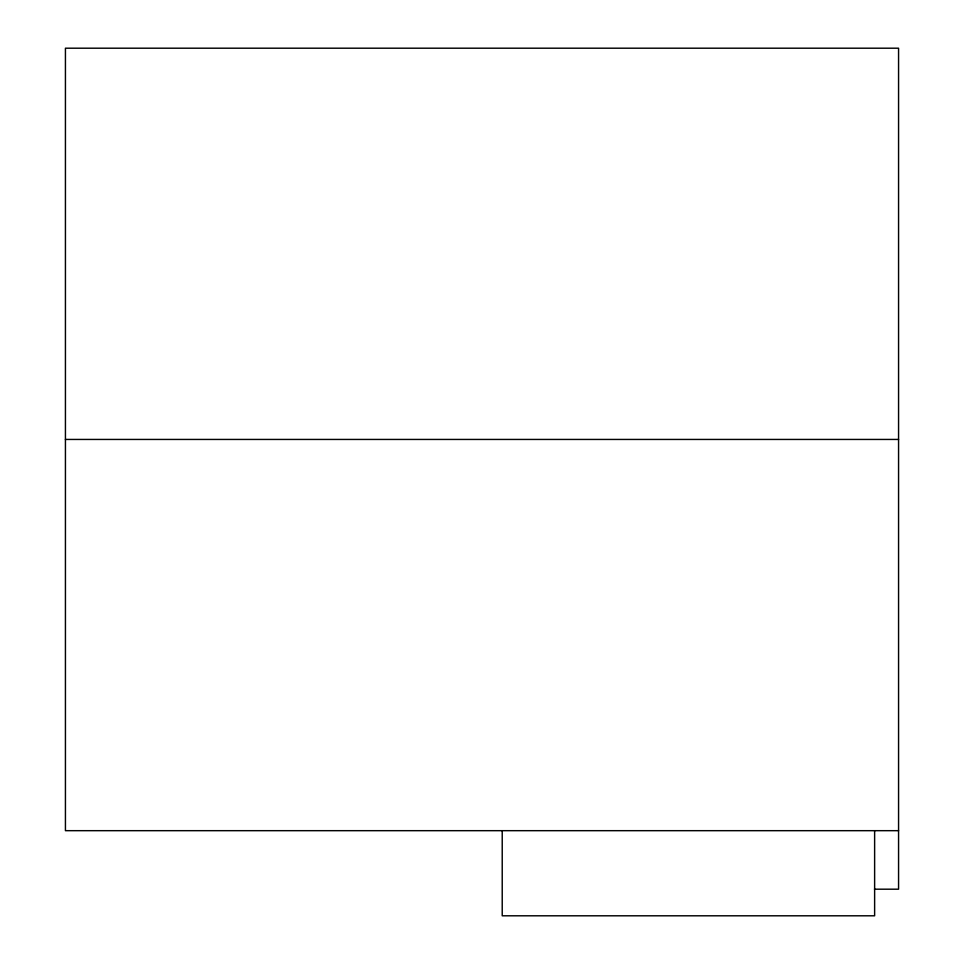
<?xml version="1.0" encoding="UTF-8"?>
<svg xmlns="http://www.w3.org/2000/svg" width="964" height="964" viewBox="0 0 964 964"><rect width="100%" height="100%" fill="white"/><g stroke="black" fill="none" stroke-linecap="round" stroke-linejoin="round"><path stroke-width="1.45" d="M65.431 439.439L898.569 439.439M898.569 830.679L65.431 830.679L65.431 48.2L898.569 48.2L898.569 889.194L874.481 889.194M874.625 830.896L874.625 915.8L502.22 915.8L502.22 830.896"/></g></svg>
